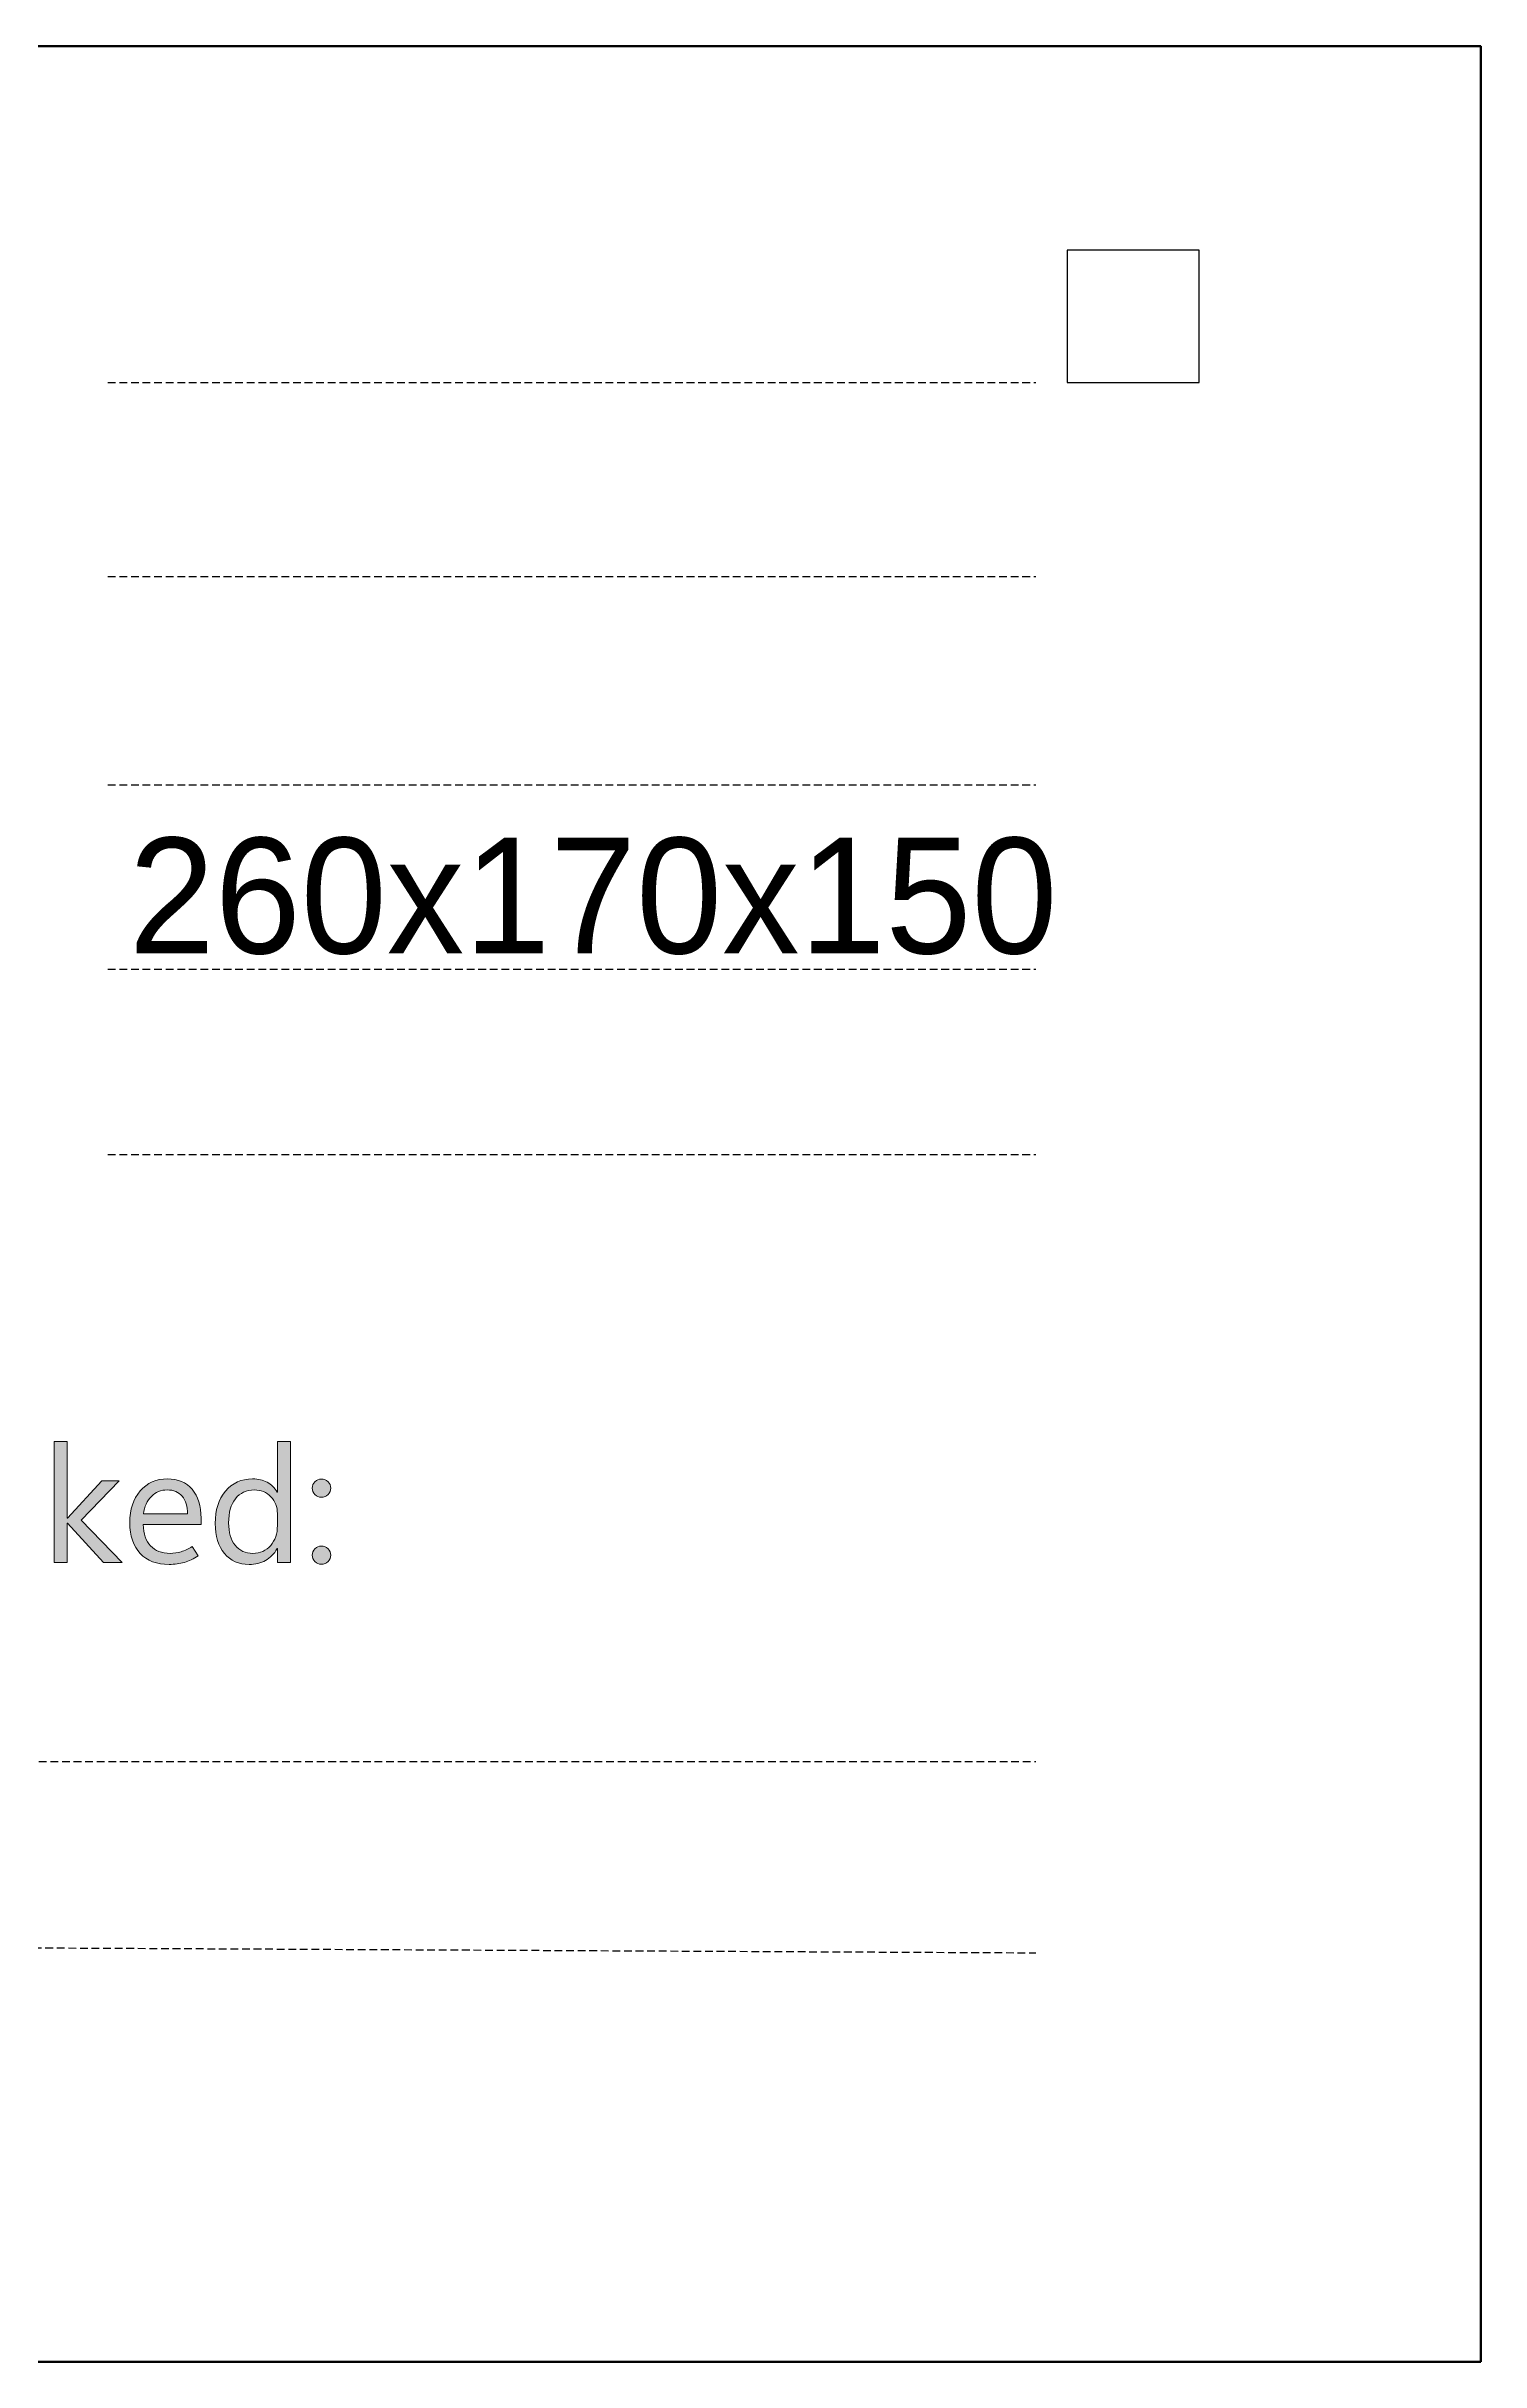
# Model space of a CAD drawing. Header units: millimetres. Extents: x 0 to 80, y -60 to 0.
# Drawn here: x 42.8 to 80, y -60 to 0 of the extents above; entities that cross this region are included whole.
import ezdxf

# ---------------------------------------------------------------- set-up
doc = ezdxf.new("R2010")
doc.units = ezdxf.units.MM
doc.header["$MEASUREMENT"] = 0
for name, pattern in [('AI-Linetype-0', [0.4, 0.2, 0, 0, -0.2, 0, 0]), ('AI-Linetype-1', [0.4, 0.2, 0, 0, -0.2, 0, 0]), ('AI-Linetype-2', [0.4, 0.2, 0, 0, -0.2, 0, 0]), ('AI-Linetype-3', [0.4, 0.2, 0, 0, -0.2, 0, 0]), ('AI-Linetype-4', [0.4, 0.2, 0, 0, -0.2, 0, 0]), ('AI-Linetype-5', [0.4, 0.2, 0, 0, -0.2, 0, 0]), ('AI-Linetype-6', [0.4, 0.2, 0, 0, -0.2, 0, 0])]:
    doc.linetypes.add(name, pattern=pattern)
doc.layers.add('Layer 1', color=7, linetype='Continuous', lineweight=0)

# ---------------------------------------------------------------- blocks, each defined once
blk = doc.blocks.new('Block_1')
at = {"layer": 'Layer 1', "true_color": 0x231f20, "transparency": 33554687}
h = blk.add_hatch(color=250, dxfattribs=at)
h.dxf.hatch_style = 2
edge = h.paths.add_edge_path()
edge.add_spline(control_points=[(44.786, -39.29), (44.786, -39.29), (44.31, -39.29), (44.31, -39.29), (44.31, -39.29), (43.376, -38.273), (43.376, -38.273), (43.376, -38.273), (43.368, -38.273), (43.368, -38.273), (43.368, -38.273), (43.368, -39.29), (43.368, -39.29), (43.368, -39.29), (43.029, -39.29), (43.029, -39.29), (43.029, -39.29), (43.029, -36.157), (43.029, -36.157), (43.029, -36.157), (43.368, -36.157), (43.368, -36.157), (43.368, -36.157), (43.368, -38.143), (43.368, -38.143), (43.368, -38.143), (43.376, -38.143), (43.376, -38.143), (43.376, -38.143), (44.265, -37.174), (44.265, -37.174), (44.265, -37.174), (44.709, -37.174), (44.709, -37.174), (44.709, -37.174), (43.727, -38.195), (43.727, -38.195), (43.727, -38.195), (44.786, -39.29), (44.786, -39.29)], knot_values=[0, 0, 0, 0, 1, 1, 1, 2, 2, 2, 3, 3, 3, 4, 4, 4, 5, 5, 5, 6, 6, 6, 7, 7, 7, 8, 8, 8, 9, 9, 9, 10, 10, 10, 11, 11, 11, 12, 12, 12, 13, 13, 13, 13], degree=3, periodic=0)
h = blk.add_hatch(color=250, dxfattribs=at)
h.dxf.hatch_style = 2
edge = h.paths.add_edge_path()
edge.add_spline(control_points=[(47.549, -38.265), (47.549, -38.509), (47.606, -38.702), (47.72, -38.843), (47.833, -38.984), (47.986, -39.055), (48.178, -39.055), (48.368, -39.055), (48.521, -38.986), (48.639, -38.85), (48.756, -38.714), (48.814, -38.541), (48.814, -38.333), (48.814, -38.333), (48.814, -38.021), (48.814, -38.021), (48.814, -37.85), (48.757, -37.706), (48.644, -37.587), (48.53, -37.469), (48.387, -37.409), (48.215, -37.409), (48.008, -37.409), (47.845, -37.485), (47.727, -37.637), (47.608, -37.788), (47.549, -37.998), (47.549, -38.265)], knot_values=[0, 0, 0, 0, 1, 1, 1, 2, 2, 2, 3, 3, 3, 4, 4, 4, 5, 5, 5, 6, 6, 6, 7, 7, 7, 8, 8, 8, 9, 9, 9, 9], degree=3, periodic=0)
edge = h.paths.add_edge_path()
edge.add_spline(control_points=[(48.806, -38.931), (48.727, -39.067), (48.628, -39.169), (48.507, -39.238), (48.387, -39.306), (48.244, -39.34), (48.078, -39.34), (47.812, -39.34), (47.6, -39.245), (47.441, -39.056), (47.282, -38.866), (47.202, -38.608), (47.202, -38.282), (47.202, -37.932), (47.29, -37.651), (47.467, -37.44), (47.643, -37.229), (47.878, -37.124), (48.171, -37.124), (48.317, -37.124), (48.443, -37.153), (48.549, -37.21), (48.654, -37.267), (48.74, -37.353), (48.806, -37.467), (48.806, -37.467), (48.814, -37.467), (48.814, -37.467), (48.814, -37.467), (48.814, -36.157), (48.814, -36.157), (48.814, -36.157), (49.153, -36.157), (49.153, -36.157), (49.153, -36.157), (49.153, -39.29), (49.153, -39.29), (49.153, -39.29), (48.814, -39.29), (48.814, -39.29), (48.814, -39.29), (48.814, -38.931), (48.814, -38.931), (48.814, -38.931), (48.806, -38.931), (48.806, -38.931)], knot_values=[0, 0, 0, 0, 1, 1, 1, 2, 2, 2, 3, 3, 3, 4, 4, 4, 5, 5, 5, 6, 6, 6, 7, 7, 7, 8, 8, 8, 9, 9, 9, 10, 10, 10, 11, 11, 11, 12, 12, 12, 13, 13, 13, 14, 14, 14, 15, 15, 15, 15], degree=3, periodic=0)
h = blk.add_hatch(color=250, dxfattribs=at)
h.dxf.hatch_style = 2
edge = h.paths.add_edge_path()
edge.add_spline(control_points=[(46.487, -38.031), (46.485, -37.836), (46.438, -37.683), (46.344, -37.574), (46.25, -37.464), (46.122, -37.409), (45.958, -37.409), (45.796, -37.409), (45.66, -37.465), (45.547, -37.578), (45.435, -37.69), (45.366, -37.841), (45.342, -38.031), (45.342, -38.031), (46.487, -38.031), (46.487, -38.031)], knot_values=[0, 0, 0, 0, 1, 1, 1, 2, 2, 2, 3, 3, 3, 4, 4, 4, 5, 5, 5, 5], degree=3, periodic=0)
edge = h.paths.add_edge_path()
edge.add_spline(control_points=[(46.834, -38.308), (46.834, -38.308), (45.337, -38.308), (45.337, -38.308), (45.343, -38.547), (45.406, -38.73), (45.527, -38.859), (45.647, -38.988), (45.816, -39.053), (46.034, -39.053), (46.129, -39.053), (46.225, -39.038), (46.32, -39.01), (46.416, -38.982), (46.511, -38.937), (46.605, -38.875), (46.605, -38.875), (46.762, -39.117), (46.762, -39.117), (46.642, -39.194), (46.522, -39.25), (46.402, -39.286), (46.282, -39.322), (46.15, -39.34), (46.007, -39.34), (45.687, -39.34), (45.438, -39.245), (45.259, -39.055), (45.08, -38.864), (44.99, -38.599), (44.988, -38.259), (44.987, -37.918), (45.077, -37.644), (45.258, -37.436), (45.439, -37.228), (45.674, -37.124), (45.964, -37.124), (46.239, -37.124), (46.453, -37.214), (46.606, -37.394), (46.758, -37.574), (46.834, -37.823), (46.834, -38.141), (46.834, -38.141), (46.834, -38.308), (46.834, -38.308)], knot_values=[0, 0, 0, 0, 1, 1, 1, 2, 2, 2, 3, 3, 3, 4, 4, 4, 5, 5, 5, 6, 6, 6, 7, 7, 7, 8, 8, 8, 9, 9, 9, 10, 10, 10, 11, 11, 11, 12, 12, 12, 13, 13, 13, 14, 14, 14, 15, 15, 15, 15], degree=3, periodic=0)
h = blk.add_hatch(color=250, dxfattribs=at)
h.dxf.hatch_style = 2
edge = h.paths.add_edge_path()
edge.add_spline(control_points=[(49.955, -39.336), (49.889, -39.336), (49.833, -39.313), (49.786, -39.267), (49.739, -39.22), (49.715, -39.165), (49.715, -39.1), (49.715, -39.037), (49.739, -38.982), (49.786, -38.935), (49.833, -38.888), (49.889, -38.864), (49.955, -38.864), (50.021, -38.864), (50.078, -38.888), (50.125, -38.935), (50.172, -38.982), (50.195, -39.037), (50.195, -39.1), (50.195, -39.165), (50.172, -39.22), (50.125, -39.267), (50.078, -39.313), (50.021, -39.336), (49.955, -39.336)], knot_values=[0, 0, 0, 0, 1, 1, 1, 2, 2, 2, 3, 3, 3, 4, 4, 4, 5, 5, 5, 6, 6, 6, 7, 7, 7, 8, 8, 8, 8], degree=3, periodic=0)
edge = h.paths.add_edge_path()
edge.add_spline(control_points=[(49.955, -37.599), (49.889, -37.599), (49.833, -37.576), (49.786, -37.53), (49.739, -37.484), (49.715, -37.429), (49.715, -37.364), (49.715, -37.298), (49.739, -37.242), (49.786, -37.196), (49.833, -37.151), (49.889, -37.128), (49.955, -37.128), (50.021, -37.128), (50.078, -37.151), (50.125, -37.196), (50.172, -37.242), (50.195, -37.298), (50.195, -37.364), (50.195, -37.429), (50.172, -37.484), (50.125, -37.53), (50.078, -37.576), (50.021, -37.599), (49.955, -37.599)], knot_values=[0, 0, 0, 0, 1, 1, 1, 2, 2, 2, 3, 3, 3, 4, 4, 4, 5, 5, 5, 6, 6, 6, 7, 7, 7, 8, 8, 8, 8], degree=3, periodic=0)
at = {"layer": 'Layer 1'}
for points, knots in [([(44.786, -39.29), (44.786, -39.29), (44.31, -39.29), (44.31, -39.29), (44.31, -39.29), (43.376, -38.273), (43.376, -38.273), (43.376, -38.273), (43.368, -38.273), (43.368, -38.273), (43.368, -38.273), (43.368, -39.29), (43.368, -39.29), (43.368, -39.29), (43.029, -39.29), (43.029, -39.29), (43.029, -39.29), (43.029, -36.157), (43.029, -36.157), (43.029, -36.157), (43.368, -36.157), (43.368, -36.157), (43.368, -36.157), (43.368, -38.143), (43.368, -38.143), (43.368, -38.143), (43.376, -38.143), (43.376, -38.143), (43.376, -38.143), (44.265, -37.174), (44.265, -37.174), (44.265, -37.174), (44.709, -37.174), (44.709, -37.174), (44.709, -37.174), (43.727, -38.195), (43.727, -38.195), (43.727, -38.195), (44.786, -39.29), (44.786, -39.29)], [0, 0, 0, 0, 1, 1, 1, 2, 2, 2, 3, 3, 3, 4, 4, 4, 5, 5, 5, 6, 6, 6, 7, 7, 7, 8, 8, 8, 9, 9, 9, 10, 10, 10, 11, 11, 11, 12, 12, 12, 13, 13, 13, 13]), ([(48.806, -38.931), (48.727, -39.067), (48.628, -39.169), (48.507, -39.238), (48.387, -39.306), (48.244, -39.34), (48.078, -39.34), (47.812, -39.34), (47.6, -39.245), (47.441, -39.056), (47.282, -38.866), (47.202, -38.608), (47.202, -38.282), (47.202, -37.932), (47.29, -37.651), (47.467, -37.44), (47.643, -37.229), (47.878, -37.124), (48.171, -37.124), (48.317, -37.124), (48.443, -37.153), (48.549, -37.21), (48.654, -37.267), (48.74, -37.353), (48.806, -37.467), (48.806, -37.467), (48.814, -37.467), (48.814, -37.467), (48.814, -37.467), (48.814, -36.157), (48.814, -36.157), (48.814, -36.157), (49.153, -36.157), (49.153, -36.157), (49.153, -36.157), (49.153, -39.29), (49.153, -39.29), (49.153, -39.29), (48.814, -39.29), (48.814, -39.29), (48.814, -39.29), (48.814, -38.931), (48.814, -38.931), (48.814, -38.931), (48.806, -38.931), (48.806, -38.931)], [0, 0, 0, 0, 1, 1, 1, 2, 2, 2, 3, 3, 3, 4, 4, 4, 5, 5, 5, 6, 6, 6, 7, 7, 7, 8, 8, 8, 9, 9, 9, 10, 10, 10, 11, 11, 11, 12, 12, 12, 13, 13, 13, 14, 14, 14, 15, 15, 15, 15]), ([(46.834, -38.308), (46.834, -38.308), (45.337, -38.308), (45.337, -38.308), (45.343, -38.547), (45.406, -38.73), (45.527, -38.859), (45.647, -38.988), (45.816, -39.053), (46.034, -39.053), (46.129, -39.053), (46.225, -39.038), (46.32, -39.01), (46.416, -38.982), (46.511, -38.937), (46.605, -38.875), (46.605, -38.875), (46.762, -39.117), (46.762, -39.117), (46.642, -39.194), (46.522, -39.25), (46.402, -39.286), (46.282, -39.322), (46.15, -39.34), (46.007, -39.34), (45.687, -39.34), (45.438, -39.245), (45.259, -39.055), (45.08, -38.864), (44.99, -38.599), (44.988, -38.259), (44.987, -37.918), (45.077, -37.644), (45.258, -37.436), (45.439, -37.228), (45.674, -37.124), (45.964, -37.124), (46.239, -37.124), (46.453, -37.214), (46.606, -37.394), (46.758, -37.574), (46.834, -37.823), (46.834, -38.141), (46.834, -38.141), (46.834, -38.308), (46.834, -38.308)], [0, 0, 0, 0, 1, 1, 1, 2, 2, 2, 3, 3, 3, 4, 4, 4, 5, 5, 5, 6, 6, 6, 7, 7, 7, 8, 8, 8, 9, 9, 9, 10, 10, 10, 11, 11, 11, 12, 12, 12, 13, 13, 13, 14, 14, 14, 15, 15, 15, 15]), ([(49.955, -37.599), (49.889, -37.599), (49.833, -37.576), (49.786, -37.53), (49.739, -37.484), (49.715, -37.429), (49.715, -37.364), (49.715, -37.298), (49.739, -37.242), (49.786, -37.196), (49.833, -37.151), (49.889, -37.128), (49.955, -37.128), (50.021, -37.128), (50.078, -37.151), (50.125, -37.196), (50.172, -37.242), (50.195, -37.298), (50.195, -37.364), (50.195, -37.429), (50.172, -37.484), (50.125, -37.53), (50.078, -37.576), (50.021, -37.599), (49.955, -37.599)], [0, 0, 0, 0, 1, 1, 1, 2, 2, 2, 3, 3, 3, 4, 4, 4, 5, 5, 5, 6, 6, 6, 7, 7, 7, 8, 8, 8, 8]), ([(46.487, -38.031), (46.485, -37.836), (46.438, -37.683), (46.344, -37.574), (46.25, -37.464), (46.122, -37.409), (45.958, -37.409), (45.796, -37.409), (45.66, -37.465), (45.547, -37.578), (45.435, -37.69), (45.366, -37.841), (45.342, -38.031), (45.342, -38.031), (46.487, -38.031), (46.487, -38.031)], [0, 0, 0, 0, 1, 1, 1, 2, 2, 2, 3, 3, 3, 4, 4, 4, 5, 5, 5, 5]), ([(47.549, -38.265), (47.549, -38.509), (47.606, -38.702), (47.72, -38.843), (47.833, -38.984), (47.986, -39.055), (48.178, -39.055), (48.368, -39.055), (48.521, -38.986), (48.639, -38.85), (48.756, -38.714), (48.814, -38.541), (48.814, -38.333), (48.814, -38.333), (48.814, -38.021), (48.814, -38.021), (48.814, -37.85), (48.757, -37.706), (48.644, -37.587), (48.53, -37.469), (48.387, -37.409), (48.215, -37.409), (48.008, -37.409), (47.845, -37.485), (47.727, -37.637), (47.608, -37.788), (47.549, -37.998), (47.549, -38.265)], [0, 0, 0, 0, 1, 1, 1, 2, 2, 2, 3, 3, 3, 4, 4, 4, 5, 5, 5, 6, 6, 6, 7, 7, 7, 8, 8, 8, 9, 9, 9, 9]), ([(49.955, -39.336), (49.889, -39.336), (49.833, -39.313), (49.786, -39.267), (49.739, -39.22), (49.715, -39.165), (49.715, -39.1), (49.715, -39.037), (49.739, -38.982), (49.786, -38.935), (49.833, -38.888), (49.889, -38.864), (49.955, -38.864), (50.021, -38.864), (50.078, -38.888), (50.125, -38.935), (50.172, -38.982), (50.195, -39.037), (50.195, -39.1), (50.195, -39.165), (50.172, -39.22), (50.125, -39.267), (50.078, -39.313), (50.021, -39.336), (49.955, -39.336)], [0, 0, 0, 0, 1, 1, 1, 2, 2, 2, 3, 3, 3, 4, 4, 4, 5, 5, 5, 6, 6, 6, 7, 7, 7, 8, 8, 8, 8])]:
    blk.add_open_spline(points, degree=3, knots=knots, dxfattribs=at)
blk = doc.blocks.new('Block_0')
at = {"layer": 'Layer 1'}
blk.add_blockref('Block_1', (0, 0), dxfattribs=at)

msp = doc.modelspace()

# ---------------------------------------------------------------- linework, layer by layer
at = {"layer": 'Layer 1', "color": 250, "linetype": 'AI-Linetype-0', "lineweight": 25, "true_color": 0x231f20}
msp.add_line((44.42, -8.709), (68.469, -8.709), dxfattribs=at)
at = {"layer": 'Layer 1', "color": 250, "linetype": 'AI-Linetype-1', "lineweight": 25, "true_color": 0x231f20}
msp.add_line((44.42, -13.736), (68.469, -13.736), dxfattribs=at)
at = {"layer": 'Layer 1', "color": 250, "linetype": 'AI-Linetype-2', "lineweight": 25, "true_color": 0x231f20}
msp.add_line((44.42, -19.14), (68.469, -19.14), dxfattribs=at)
at = {"layer": 'Layer 1', "color": 250, "linetype": 'AI-Linetype-3', "lineweight": 25, "true_color": 0x231f20}
msp.add_line((44.42, -23.914), (68.469, -23.914), dxfattribs=at)
at = {"layer": 'Layer 1', "color": 250, "linetype": 'AI-Linetype-4', "lineweight": 25, "true_color": 0x231f20}
msp.add_line((44.42, -28.718), (68.469, -28.718), dxfattribs=at)
at = {"layer": 'Layer 1', "color": 250, "linetype": 'AI-Linetype-5', "lineweight": 25, "true_color": 0x231f20}
msp.add_line((22.533, -44.45), (68.469, -44.45), dxfattribs=at)
at = {"layer": 'Layer 1', "color": 250, "linetype": 'AI-Linetype-6', "lineweight": 25, "true_color": 0x231f20}
msp.add_line((23.298, -49.179), (68.469, -49.404), dxfattribs=at)
at = {"layer": 'Layer 1', "color": 250, "lineweight": 50, "true_color": 0x231f20}
msp.add_lwpolyline([(80, -60), (0, -60), (0, 0), (80, 0)], close=True, dxfattribs=at)
at = {"layer": 'Layer 1', "color": 250, "lineweight": 25, "true_color": 0x231f20}
msp.add_lwpolyline([(72.702, -5.287), (69.28, -5.287), (69.28, -8.709), (72.702, -8.709)], close=True, dxfattribs=at)

# ---------------------------------------------------------------- block references
at = {"layer": 'Layer 1'}
msp.add_blockref('Block_0', (0, 0), dxfattribs=at)

# ---------------------------------------------------------------- texts
at = {"layer": 'Layer 1', "insert": (44.961, -23.549), "char_height": 0.2, "attachment_point": 7}
msp.add_mtext('\\C250;\\c2105123;\\FMyriad Pro|b0|i0|c1;\\H2.997200;\\W1.000000;260x170x150', dxfattribs=at)

doc.saveas('drawing.dxf')
